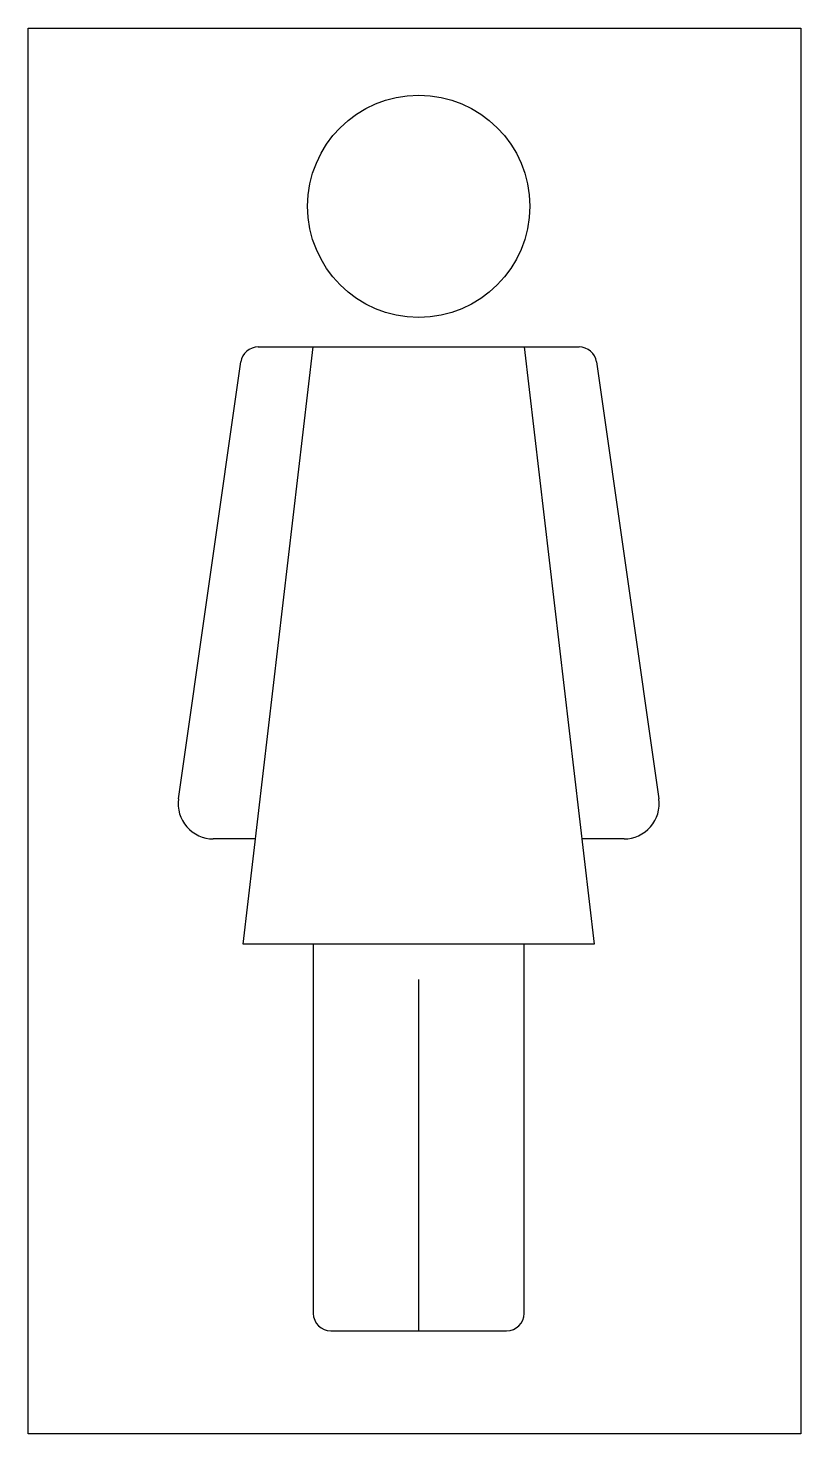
# Model space of a CAD drawing. Extents: x 0 to 22, y 0 to 40.
import ezdxf

# ---------------------------------------------------------------- set-up
doc = ezdxf.new("R2010")
doc.units = 0
doc.header["$MEASUREMENT"] = 0
doc.layers.get('0').update_dxf_attribs({"linetype": 'CONTINUOUS'})

msp = doc.modelspace()

# ---------------------------------------------------------------- linework, layer by layer
at = {"color": 0, "linetype": 'ByBlock'}
for p, q in [((6.119, 13.93), (8.119, 30.93)), ((6.553, 30.93), (8.119, 30.93)), ((8.119, 30.93), (14.119, 30.93)), ((8.119, 30.93), (14.119, 30.93)), ((8.119, 30.93), (14.119, 30.93)), ((14.119, 30.93), (16.119, 13.93)), ((14.119, 30.93), (15.685, 30.93)), ((4.282, 18.072), (6.058, 30.501)), ((16.18, 30.501), (17.956, 18.072)), ((6.472, 16.93), (5.272, 16.93)), ((16.966, 16.93), (15.766, 16.93)), ((16.119, 13.93), (6.119, 13.93)), ((8.119, 13.93), (8.119, 3.43)), ((14.119, 3.43), (14.119, 13.93)), ((11.119, 2.93), (11.119, 12.93)), ((8.619, 2.93), (13.619, 2.93))]:
    msp.add_line(p, q, dxfattribs=at)
msp.add_lwpolyline([(0, 0), (0, 40), (22, 40), (22, 0)], close=True, dxfattribs=at)
msp.add_circle((11.119, 34.93), 3.162, dxfattribs=at)
for centre, radius, start, end in [((6.553, 30.43), 0.5, 90, 171.8699), ((15.685, 30.43), 0.5, 8.1301, 90), ((5.272, 17.93), 1, 171.8699, 270), ((16.966, 17.93), 1, 270, 8.1301), ((8.619, 3.43), 0.5, 180, 270), ((13.619, 3.43), 0.5, 270, 0)]:
    msp.add_arc(centre, radius, start, end, dxfattribs=at)

doc.saveas('drawing.dxf')
